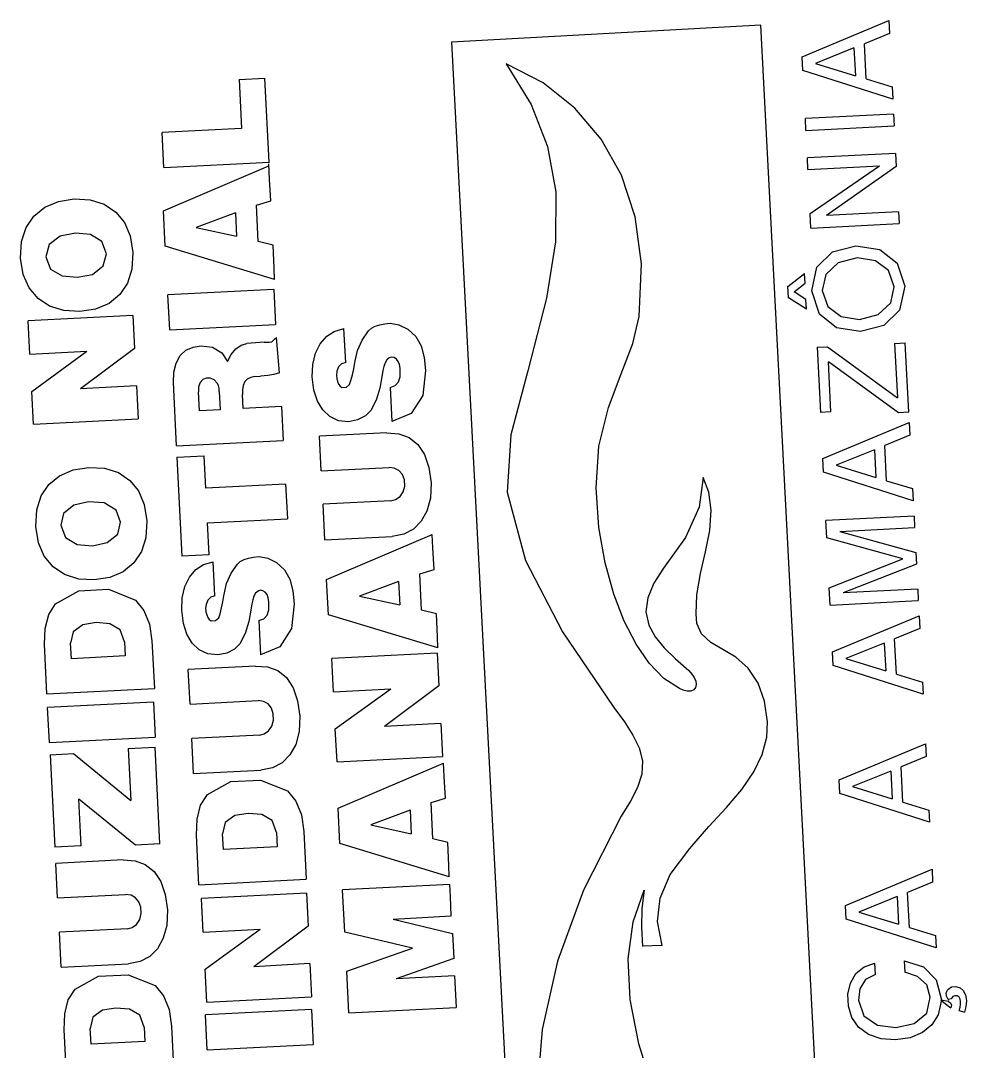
# Model space of a CAD drawing. Header units: metres. Extents: x -367 to 374, y -238 to 224.
# Drawn here: x 350.83964 to 350.85401, y 176.72341 to 176.73907 of the extents above; entities that cross this region are included whole.
import ezdxf
from ezdxf.enums import TextEntityAlignment as Align

# ---------------------------------------------------------------- set-up
doc = ezdxf.new("R2010")
doc.units = ezdxf.units.M
for name, color, linetype in [('ELE-ALIMENTADORES', 160, 'Continuous'), ('LA_BAU_BASES GERAIS_R00$0$ARQ-XREF-ATT', 8, 'Continuous'), ('LA_BAU_BASES GERAIS_R00$0$BASE', 253, 'Continuous'), ('LA_BAU_BASES GERAIS_R00$0$dutos', 31, 'Continuous')]:
    doc.layers.add(name, color=color, linetype=linetype)
doc.styles.add('LA_BAU_BASES GERAIS_R00$0$R60-125-RS', font='romans.shx', dxfattribs={"height": 0.19})
doc.styles.add('LA_BAU_BASES GERAIS_R00$0$R80-100-RS', font='romans.shx', dxfattribs={"height": 0.203})

# ---------------------------------------------------------------- blocks, each defined once
blk = doc.blocks.new('LA_BAU_BASES GERAIS_R00$0$A$C2E3D5B4E')
at = {"layer": 'LA_BAU_BASES GERAIS_R00$0$dutos', "color": 251}
for p, q in [((-15.89848208973808, -1.211479298773781), (-15.89716659322767, -1.210929787530119)), ((-15.89716659322767, -1.210929787530119), (-15.89715667982, -1.211124537022158)), ((-15.8991111231071, -1.210999242243531), (-15.90381043686284, -1.211258939863626)), ((-15.89792776116383, -1.233709450283357), (-15.8991111231071, -1.210999242243531)), ((-15.89715667982, -1.211124537022158), (-15.8975380272359, -1.21128089713028)), ((-15.90381043686284, -1.211258939863626), (-15.90262061987596, -1.233962000446525)), ((-15.89769572550631, -1.211344767181515), (-15.89827856540114, -1.211581246592402)), ((-15.89769572550631, -1.211344767181515), (-15.89767426679009, -1.211766324929783)), ((-15.89751080349379, -1.211815709197879), (-15.8975380272359, -1.21128089713028)), ((-15.89847155864845, -1.211686182657729), (-15.89848208973808, -1.211479298773781)), ((-15.8971058103125, -1.212123871570554), (-15.89847155864845, -1.211686182657729)), ((-15.89827856540114, -1.211581246592402), (-15.89767426679009, -1.211766324929783)), ((-15.90703934792054, -1.211823513219031), (-15.90664769171008, -1.211803576593127)), ((-15.90703934792054, -1.211823513219031), (-15.9070013887208, -1.21256922400579)), ((-15.90658278481851, -1.213078676423436), (-15.90664769171008, -1.211803576593127)), ((-15.89751080349379, -1.211815709197879), (-15.89711532871024, -1.211936882098314)), ((-15.89711532871024, -1.211936882098314), (-15.8971058103125, -1.212123871570554)), ((-15.89709433363669, -1.212349331560006), (-15.89843432998987, -1.212417541905495)), ((-15.89842509679465, -1.212598928585692), (-15.89843432998987, -1.212417541905495)), ((-15.89709433363669, -1.212349331560006), (-15.89708510044102, -1.212530718242931)), ((-15.9070013887208, -1.21256922400579), (-15.90820793672901, -1.212630641377189)), ((-15.90818098903765, -1.213160030420738), (-15.90820793672901, -1.212630641377189)), ((-15.89842509679465, -1.212598928585692), (-15.89708510044102, -1.212530718242931)), ((-15.89706383542125, -1.212948470882736), (-15.89840383177443, -1.213016681228225)), ((-15.89706383542125, -1.212948470882736), (-15.89705371611808, -1.213147265172381)), ((-15.90818098903765, -1.213160030420738), (-15.90657508510822, -1.213078284482151)), ((-15.90657523264053, -1.213339752275431), (-15.90658717829729, -1.213105079153763)), ((-15.89839491580688, -1.213191835925215), (-15.89840383177443, -1.213016681228225)), ((-15.90818935573952, -1.213818883241117), (-15.90658564782052, -1.213135145462445)), ((-15.89839491580688, -1.213191835925215), (-15.89730599649101, -1.213136406252204)), ((-15.89836078623375, -1.213862313485777), (-15.89730599649101, -1.213136406252204)), ((-15.89705371611808, -1.213147265172381), (-15.89811189956936, -1.213892660298086)), ((-15.90655516251036, -1.213666757556609), (-15.90657523264281, -1.213339752275431)), ((-15.90677570511616, -1.213735298516156), (-15.90655516251036, -1.213666757556609)), ((-15.90674778133325, -1.21428386289216), (-15.90677570511616, -1.213735298516156)), ((-15.90816207556645, -1.214354803881804), (-15.90818935573952, -1.213818883241117)), ((-15.90709605710617, -1.21385184597392), (-15.90769261330024, -1.214070587866161)), ((-15.90709605710617, -1.21385184597392), (-15.90707798877747, -1.214206799395185)), ((-15.89834968474179, -1.214080402955631), (-15.89836078623375, -1.213862313485777)), ((-15.89701860588093, -1.213837007952577), (-15.89811189956936, -1.213892660298086)), ((-15.89701860588093, -1.213837007952577), (-15.89700968838815, -1.214012192610141)), ((-15.89834968474179, -1.214080402955631), (-15.89700968838815, -1.214012192610141)), ((-15.90869284272412, -1.214200388082361), (-15.90865299875031, -1.214451106344029)), ((-15.90769261330024, -1.214070587866161), (-15.90707798877747, -1.214206799395185)), ((-15.90650125198863, -1.214860380371363), (-15.90816207556645, -1.214354803881804)), ((-15.90652077213781, -1.214342358528199), (-15.90674778133325, -1.21428386289216)), ((-15.90650645189544, -1.214690954214973), (-15.90652077213781, -1.214342358528199)), ((-15.89802125561482, -1.214443787978496), (-15.8976668060518, -1.214348989315738)), ((-15.8976668060518, -1.214348989315738), (-15.8973018966949, -1.214405583864107)), ((-15.91031828504401, -1.214787384507588), (-15.91035873817373, -1.214536675312672)), ((-15.8982587955179, -1.214676273911834), (-15.89802125561482, -1.214443787978496)), ((-15.8973018966949, -1.214405583864107), (-15.89703982172614, -1.21461338350008)), ((-15.90650125198863, -1.214860380371363), (-15.90650645189544, -1.214690954214973)), ((-15.89833746650265, -1.215037420967462), (-15.8982587955179, -1.214676273911834)), ((-15.89703982172614, -1.21461338350008), (-15.89692462258381, -1.214966319882194)), ((-15.91022852423066, -1.214989889684773), (-15.91031828504401, -1.214787384507588)), ((-15.89869929854876, -1.214969934020417), (-15.89844613862078, -1.214771465795536)), ((-15.8984385693534, -1.214920164522198), (-15.89844613862078, -1.214771465795536)), ((-15.89812540905041, -1.214789086625103), (-15.89817692154929, -1.215029475337076)), ((-15.90873583000302, -1.214917411486283), (-15.90885210211627, -1.215089546257957)), ((-15.89869049239087, -1.21514293149238), (-15.89869929854876, -1.214969934020417)), ((-15.89860724174332, -1.215051805873088), (-15.8984385693534, -1.214920164522198)), ((-15.89713631499535, -1.215214798093882), (-15.89708518605039, -1.214974493104535)), ((-15.90651050408542, -1.215013810406788), (-15.9081194944315, -1.215095713454218)), ((-15.90809243692775, -1.215627259722794), (-15.9081194944315, -1.215095713454218)), ((-15.90651050408542, -1.215013810406788), (-15.90648344658393, -1.215545356674454)), ((-15.8984184878409, -1.215314667071368), (-15.89869049239087, -1.21514293149238)), ((-15.89842605863259, -1.215165938381404), (-15.89860724174332, -1.215051805873088)), ((-15.89822228556932, -1.215389488256449), (-15.89833746650265, -1.215037420967462)), ((-15.89817692154929, -1.215029475337076), (-15.89809313751539, -1.215275180469405)), ((-15.90970028964512, -1.215335443721131), (-15.90991746579994, -1.215267690422195)), ((-15.8984184878409, -1.215314667071368), (-15.89842605863259, -1.215165938381404)), ((-15.89809313751539, -1.215275180469405), (-15.89789283326536, -1.215425956169099)), ((-15.90865198910842, -1.215408641223519), (-15.91024432088079, -1.215489696295379)), ((-15.90865198910842, -1.215408641223519), (-15.90862648419807, -1.215909686725979)), ((-15.89796038771146, -1.2155977368854), (-15.89822228556932, -1.215389488256449)), ((-15.89789283326536, -1.215425956169099), (-15.89761273539307, -1.215468272692021)), ((-15.91021839655787, -1.215998981198652), (-15.91024432088079, -1.21548969629356)), ((-15.90809243692775, -1.215627259722794), (-15.90648344658393, -1.215545356674454)), ((-15.90541924373383, -1.216123237753607), (-15.90544539987832, -1.215609398705681)), ((-15.904742631104, -1.21552850715824), (-15.90460971218181, -1.215550564889497)), ((-15.89759670128888, -1.21565503447863), (-15.89796038771146, -1.2155977368854)), ((-15.90642389796494, -1.216279094336358), (-15.90647247960396, -1.215746345727609)), ((-15.90580750095751, -1.215840653162275), (-15.90570829248554, -1.215725335113063)), ((-15.90517080696236, -1.215782825621943), (-15.90507330610308, -1.215643217638615)), ((-15.90862648419807, -1.215909686725979), (-15.90944924779114, -1.216524143367394)), ((-15.9077376340565, -1.215888699837421), (-15.90761420550871, -1.215872336770815)), ((-15.90761420550871, -1.215872336770815), (-15.9074413822259, -1.215890508356722)), ((-15.9074413822259, -1.215890508356722), (-15.90730215604117, -1.215975952861925)), ((-15.90665609368534, -1.215815093171557), (-15.90692085057799, -1.215837102295779)), ((-15.90587933064762, -1.215983259836946), (-15.90580750095751, -1.215840653162275)), ((-15.89825742752146, -1.215892801655798), (-15.89809968043119, -1.215884771795288)), ((-15.89825742752146, -1.215892801655798), (-15.89820708113712, -1.216881859422472)), ((-15.89809968043119, -1.215884771795288), (-15.89703590132012, -1.216659100085678)), ((-15.89707791739329, -1.21583369181343), (-15.8969173838891, -1.215825520115402)), ((-15.89707791739329, -1.21583369181343), (-15.89703590132012, -1.216659100085678)), ((-15.89686379048226, -1.216878365834134), (-15.8969173838891, -1.215825520115402)), ((-15.91021839655787, -1.215998981198652), (-15.90935405787195, -1.215951649098031)), ((-15.91018971935728, -1.216562346537728), (-15.90935405787195, -1.215951649098031)), ((-15.90799550622478, -1.216132481353895), (-15.90793365221361, -1.21601753370004)), ((-15.90730215604117, -1.215975952861925), (-15.90721654374511, -1.216108411030007)), ((-15.9059201453997, -1.216153212475263), (-15.90587933064762, -1.215983259836946)), ((-15.90592655053979, -1.216342633314241), (-15.9059201453997, -1.216153212475263)), ((-15.90529570459921, -1.216217806874454), (-15.90528034854742, -1.216125391116009)), ((-15.89804654763293, -1.216873687725354), (-15.89808531668132, -1.216112067403344)), ((-15.89702153757071, -1.216886395693734), (-15.89808531668132, -1.216112067403344)), ((-15.90679786614783, -1.216337573128556), (-15.90671132799071, -1.216330788076164)), ((-15.90660385580213, -1.216320565884132), (-15.9067113324204, -1.216330788616403)), ((-15.90590081116989, -1.216543522569452), (-15.90592655053979, -1.216342633314241)), ((-15.91016432883407, -1.217061144929801), (-15.91018971935728, -1.216562346537728)), ((-15.9085975828034, -1.21647745639865), (-15.90944924779114, -1.216524143367394)), ((-15.9085975828034, -1.21647745639865), (-15.90857199706124, -1.21698008985976)), ((-15.90798813088395, -1.217388969924002), (-15.90803713819469, -1.216426218317508)), ((-15.90764305789253, -1.216856954999173), (-15.90765777701608, -1.216567796946663)), ((-15.90734031014927, -1.216566295886594), (-15.90732633529615, -1.216840832749483)), ((-15.90584698933935, -1.216709796738257), (-15.90590081116989, -1.216543522569452)), ((-15.90474448762916, -1.21650126708272), (-15.90471813474323, -1.21701897115571)), ((-15.90697494728875, -1.216822945909996), (-15.90698590846569, -1.216607612893938)), ((-15.9049548937619, -1.216698240497578), (-15.90503860459739, -1.216854017394041)), ((-15.90732633529615, -1.216840832749483), (-15.90764305789253, -1.216856954999173)), ((-15.90639657125757, -1.216793504616078), (-15.90697494728875, -1.216822945909996)), ((-15.90639657125757, -1.216793504616078), (-15.9063704517157, -1.217306624584751)), ((-15.90503860459739, -1.216854017394041), (-15.90512056278385, -1.21693551935067)), ((-15.89804654763293, -1.216873687725354), (-15.89820708113712, -1.216881859422472)), ((-15.89686379048226, -1.216878365834134), (-15.89702153757071, -1.216886395693734)), ((-15.91016432883407, -1.217061144929801), (-15.90857199706124, -1.21698008985976)), ((-15.90523798778213, -1.216996435876979), (-15.90537411918012, -1.217023285139192)), ((-15.90512056278385, -1.21693551935067), (-15.90523798778213, -1.216996435876979)), ((-15.90442434851275, -1.216899200635169), (-15.90471813474323, -1.21701897115571)), ((-15.89817140507012, -1.217582717905032), (-15.8968559085597, -1.217033206658641)), ((-15.8968559085597, -1.217033206658641), (-15.89684599515203, -1.217227956153408)), ((-15.90479418367386, -1.217193254091114), (-15.90581628893142, -1.217245282705051)), ((-15.90798813088395, -1.217388969924002), (-15.9063704517157, -1.217306624584751)), ((-15.90578957306116, -1.217770117606676), (-15.90581628893142, -1.217245282705051)), ((-15.89684599515203, -1.217227956153408), (-15.89722734256748, -1.21738431626062)), ((-15.89738504083789, -1.217448186312765), (-15.89796788073318, -1.217684665720014)), ((-15.89738504083789, -1.217448186312765), (-15.89736358212213, -1.217869744061034)), ((-15.89720011882537, -1.2179191283264), (-15.89722734256748, -1.21738431626062)), ((-15.90798514487687, -1.217562113466272), (-15.90757011872847, -1.217540987232212)), ((-15.90798514487687, -1.217562113466272), (-15.90790849593577, -1.219067886579694)), ((-15.90754510186161, -1.218032445066171), (-15.90757011872847, -1.217540987232212)), ((-15.89816087398049, -1.21778960178807), (-15.89817140507012, -1.217582717905032)), ((-15.90578957306116, -1.217770117606676), (-15.90475665171607, -1.217717538418299)), ((-15.90468054461326, -1.217727597866258), (-15.90475665171607, -1.217717538418299)), ((-15.89679512564635, -1.218227290700895), (-15.89816087398049, -1.21778960178807)), ((-15.89796788073318, -1.217684665720014), (-15.89736358212213, -1.217869744061034)), ((-15.90869933210888, -1.217915350783812), (-15.90856823243348, -1.218075492328069)), ((-15.90633268140709, -1.217970728766602), (-15.90754510186161, -1.218032445066171)), ((-15.90633268140709, -1.217970728766602), (-15.90630589232933, -1.218497001816729)), ((-15.89720011882537, -1.2179191283264), (-15.89680464404228, -1.218040301226836)), ((-15.90856823243348, -1.218075492328069), (-15.90848092707665, -1.218278782644745)), ((-15.89680464404228, -1.218040301226836), (-15.89679512564635, -1.218227290700895)), ((-15.90848092707665, -1.218278782644745), (-15.90844125542026, -1.218529970460338)), ((-15.90473091345984, -1.218223168022348), (-15.90576383480447, -1.218275747210726)), ((-15.90573628773245, -1.218816911108377), (-15.90576383480447, -1.218275747210726)), ((-15.90751831278612, -1.218558718117208), (-15.90630589232933, -1.218497001816729)), ((-15.90749346978464, -1.219046760344725), (-15.90751831278612, -1.218558718117208)), ((-15.89678345832681, -1.218456495872204), (-15.89812345467999, -1.218524706217693)), ((-15.89811019969147, -1.218785101270157), (-15.89812345467999, -1.218524706217693)), ((-15.89678345832681, -1.218456495872204), (-15.89677451033367, -1.218632279761266)), ((-15.90573628773245, -1.218816911108377), (-15.90471418247489, -1.21876488249444)), ((-15.90570853258669, -1.219419404245571), (-15.90410482466996, -1.218735666468717)), ((-15.90453587336742, -1.218731353911323), (-15.90471418247489, -1.21876488249444)), ((-15.90409440948997, -1.218940273282612), (-15.90410482466996, -1.218735666468717)), ((-15.89791044077583, -1.218690102461267), (-15.89677451033367, -1.218632279761266)), ((-15.89791044077583, -1.218690102461267), (-15.89675525239591, -1.219010603120012)), ((-15.89695110270895, -1.219107130956843), (-15.89811019969147, -1.218785101270157)), ((-15.90986550513571, -1.219227573473916), (-15.90999846264049, -1.21906834723876)), ((-15.90852322206865, -1.218996851313648), (-15.90863842098588, -1.21916901029789)), ((-15.90749346978464, -1.219046760344725), (-15.90790849593577, -1.219067886579694)), ((-15.90673626948546, -1.219072201610913), (-15.90660412558509, -1.219094419174951)), ((-15.90407433935979, -1.219267278563791), (-15.90409440948997, -1.218940273282612)), ((-15.89675525239591, -1.219010603120012), (-15.89674633642835, -1.219185757817911)), ((-15.90769517975832, -1.219268974385784), (-15.90758025714922, -1.219193861213796)), ((-15.90758025714922, -1.219193861213796), (-15.90743390996658, -1.219152830542669)), ((-15.9074077538221, -1.219666669587866), (-15.90743390996658, -1.219152830542669)), ((-15.90716136037645, -1.219326463432196), (-15.90706458072736, -1.219186800149771)), ((-15.90660412558509, -1.219094419174951), (-15.90647204796187, -1.219161539053573)), ((-15.90647204796187, -1.219161539053573), (-15.90634938752646, -1.219274196883532)), ((-15.89807133455997, -1.219548609162928), (-15.89695110270895, -1.219107130956843)), ((-15.89674633642835, -1.219185757817911), (-15.89785822095928, -1.219622591365521)), ((-15.90786466117061, -1.219526900816788), (-15.90779340732934, -1.21938417400969)), ((-15.90779340732934, -1.21938417400969), (-15.90769517975832, -1.219268974385784)), ((-15.90722868159355, -1.219483192410451), (-15.90716136037645, -1.219326463432196)), ((-15.90634938752646, -1.219274196883532), (-15.90626792524699, -1.219417077447076)), ((-15.9042948819656, -1.219335819520609), (-15.90407433935979, -1.219267278563791)), ((-15.90426695970746, -1.219884353936038), (-15.9042948819656, -1.219335819520609)), ((-15.90790500655794, -1.219696747561727), (-15.90786466117061, -1.219526900816788)), ((-15.9072698431728, -1.219668651395011), (-15.90722868159355, -1.219483192410451)), ((-15.90626792524699, -1.219417077447076), (-15.90622182562993, -1.219592014367379)), ((-15.90568125394066, -1.219955294926592), (-15.90570853258669, -1.219419404245571)), ((-15.90461523395561, -1.219452366980192), (-15.90521179014968, -1.219671108873342)), ((-15.90461523395561, -1.219452366980192), (-15.90459716562691, -1.219807320401458)), ((-15.89805807957146, -1.219809004216302), (-15.89807133455997, -1.219548609162928)), ((-15.90791125552187, -1.219885871457052), (-15.90790500655794, -1.219696747561727)), ((-15.90728506143705, -1.219761110517254), (-15.9072698431728, -1.219668651395011)), ((-15.90622182562993, -1.219592014367379), (-15.90620247974175, -1.219790898592407)), ((-15.90521179014968, -1.219671108873342), (-15.90459716562691, -1.219807320401458)), ((-15.89672703121096, -1.219565009982659), (-15.89785822095928, -1.219622591365521)), ((-15.89672703121096, -1.219565009982659), (-15.89671808321782, -1.219740793870812)), ((-15.90861397519529, -1.219733220990463), (-15.90848528565721, -1.219889724994289)), ((-15.90620247974175, -1.219790898592407), (-15.90624195732244, -1.220165922696367)), ((-15.89805807957146, -1.219809004216302), (-15.89671808321782, -1.219740793870812)), ((-15.90848528565721, -1.219889724994289), (-15.90840124703891, -1.220099238574846)), ((-15.9078857397003, -1.220086250517568), (-15.90791125552187, -1.219885871457052)), ((-15.90402042883807, -1.220460901375816), (-15.90568125394066, -1.219955294926592)), ((-15.90403994898725, -1.219942879531743), (-15.90426695970746, -1.219884353936038)), ((-15.90402562874488, -1.220291475222155), (-15.90403994898725, -1.219942879531743)), ((-15.89802188038084, -1.220520139478765), (-15.89670638387042, -1.219970628233284)), ((-15.89670638387042, -1.219970628233284), (-15.89669647046276, -1.220165377727142)), ((-15.90840124703891, -1.220099238574846), (-15.90836363665767, -1.220352216150502)), ((-15.90783242758152, -1.220252374045856), (-15.9078857397003, -1.220086250517568)), ((-15.9067378529985, -1.220044916029735), (-15.90671149858508, -1.220562650065119)), ((-15.90624195732244, -1.220165922696367), (-15.90641971276682, -1.220442816072762)), ((-15.89669647046276, -1.220165377727142), (-15.8970778178782, -1.220321737834354)), ((-15.90955827695507, -1.22021424350595), (-15.90959879534739, -1.220387348092743)), ((-15.90694648928502, -1.220241475797309), (-15.90702953983782, -1.220397408837641)), ((-15.90402042883807, -1.220460901375816), (-15.90402562874488, -1.220291475222155)), ((-15.89705059413609, -1.220856549900134), (-15.8970778178782, -1.220321737834354)), ((-15.90995823448975, -1.221158860756702), (-15.90999660852822, -1.220405000454491)), ((-15.90958658120735, -1.220623810616132), (-15.90959864963679, -1.220386725580909)), ((-15.90878150093113, -1.220365977080917), (-15.90877049094752, -1.220582268864462)), ((-15.90836363665767, -1.220352216150502), (-15.90832680301128, -1.221075815381198)), ((-15.90711061155071, -1.220478756593991), (-15.9072275422559, -1.220539897091555)), ((-15.90702953983782, -1.220397408837641), (-15.90711061155071, -1.220478756593991)), ((-15.90641971276682, -1.220442816072762), (-15.90671149858508, -1.220562650065119)), ((-15.89723551614861, -1.220385607886499), (-15.8978183560439, -1.220622087294657)), ((-15.89723551614861, -1.220385607886499), (-15.89721405743512, -1.220807165634767)), ((-15.90877049094752, -1.220582268864462), (-15.90958658120735, -1.220623810616132)), ((-15.9072275422559, -1.220539897091555), (-15.90736262926612, -1.22056671697527)), ((-15.90402775348412, -1.220537122941721), (-15.90563123092079, -1.220618745364561)), ((-15.90560530659741, -1.221128030266925), (-15.90563123092079, -1.220618745364561)), ((-15.90402775348412, -1.220537122941721), (-15.90400224704899, -1.221038198403846)), ((-15.89801134929348, -1.220727023361803), (-15.89802188038084, -1.220520139478765)), ((-15.8978183560439, -1.220622087294657), (-15.89721405743512, -1.220807165634767)), ((-15.9067891497416, -1.220736143424517), (-15.90781128496155, -1.220788173562767)), ((-15.90778457061606, -1.221312978501999), (-15.90781128496155, -1.220788173562767)), ((-15.89664560095707, -1.221164712275538), (-15.89801134929348, -1.220727023361803)), ((-15.89705059413609, -1.220856549900134), (-15.896655119353, -1.220977722800569)), ((-15.90995823448975, -1.221158860756702), (-15.90832680301128, -1.221075815381198)), ((-15.90621658694499, -1.221065902049929), (-15.90614986010769, -1.221263893402181)), ((-15.90560530659741, -1.221128030266925), (-15.90473491569355, -1.221080390087707)), ((-15.90557662787205, -1.221691425568395), (-15.90473491569355, -1.221080390087707)), ((-15.90400224704899, -1.221038198403846), (-15.90483097297329, -1.221652958547281)), ((-15.896655119353, -1.220977722800569), (-15.89664560095707, -1.221164712275538)), ((-15.90778457061606, -1.221312978501999), (-15.90675164927143, -1.221260399314531)), ((-15.90614986010769, -1.221263893402181), (-15.90611554248471, -1.221495819593372)), ((-15.90833953923493, -1.221284724744407), (-15.90994852957874, -1.221366627792747)), ((-15.90992147207726, -1.221898174061323), (-15.90994852957874, -1.221366627792747)), ((-15.90833953923493, -1.221284724744407), (-15.90831248173117, -1.221816271012983)), ((-15.90611554248471, -1.221495819593372), (-15.90612620163483, -1.221731078114033)), ((-15.90612620163483, -1.221731078114033), (-15.90617883214099, -1.221926096898358)), ((-15.90555123734657, -1.222190223958648), (-15.90557662787205, -1.221691425568395)), ((-15.90397334565205, -1.221605968077426), (-15.90483097297329, -1.221652958547281)), ((-15.90397334565205, -1.221605968077426), (-15.9039477599099, -1.222108601537627)), ((-15.90992147207726, -1.221898174061323), (-15.90831248173117, -1.221816271012983)), ((-15.90672504320855, -1.22178307699113), (-15.90775796455546, -1.221835656178598)), ((-15.90773093755706, -1.222366603218404), (-15.90775796455546, -1.221835656178598)), ((-15.9087225874232, -1.221985990495966), (-15.90831642986632, -1.221965315702334)), ((-15.9087225874232, -1.221985990495966), (-15.90868223375355, -1.222778740775254)), ((-15.90824156686267, -1.223436003944414), (-15.90831642986632, -1.221965315702334)), ((-15.90617883214099, -1.221926096898358), (-15.90626547341481, -1.222083839028244)), ((-15.89792290339665, -1.222464548369942), (-15.89660740688396, -1.22191503712628)), ((-15.89660740688396, -1.22191503712628), (-15.89659749347857, -1.222109786621047)), ((-15.90990820805428, -1.22208380134424), (-15.90983682847127, -1.223486057612433)), ((-15.90990819447961, -1.222084068034462), (-15.90955302214434, -1.222065454242227)), ((-15.90955302214434, -1.222065454242227), (-15.90868223375355, -1.222778740775254)), ((-15.90555123734657, -1.222190223958648), (-15.9039477599099, -1.222108601535808)), ((-15.90553504070704, -1.222893756199198), (-15.90393133278758, -1.222210018419617)), ((-15.90392091760987, -1.222414625233512), (-15.90393133278758, -1.222210018419617)), ((-15.89659749347857, -1.222109786621047), (-15.89697884089173, -1.22226614672644)), ((-15.90773093755706, -1.222366603218404), (-15.90670880233711, -1.222314573079245)), ((-15.90653059820715, -1.222280688734543), (-15.90670880233711, -1.222314573079245)), ((-15.89713653916215, -1.222330016780404), (-15.89771937905743, -1.222566496188563)), ((-15.89713653916215, -1.222330016780404), (-15.89711508044866, -1.222751574525944)), ((-15.89695161714963, -1.222800958794039), (-15.89697884089173, -1.22226614672644)), ((-15.90752086865496, -1.222685971929138), (-15.90716661626539, -1.222489081872197)), ((-15.90716661626539, -1.222489081872197), (-15.90671251246386, -1.222467271133326)), ((-15.90671251246386, -1.222467271133326), (-15.9063047284435, -1.222631358376645)), ((-15.90390084747742, -1.22274163051469), (-15.90392091760987, -1.222414625233512)), ((-15.89791237230702, -1.222671432255709), (-15.89792290339665, -1.222464548369942)), ((-15.9063047284435, -1.222631358376645), (-15.90617636377374, -1.222787372124628)), ((-15.89654662397061, -1.223109121169443), (-15.89791237230702, -1.222671432255709)), ((-15.89771937905743, -1.222566496188563), (-15.89711508044866, -1.222751574525944)), ((-15.90943732235883, -1.223465721400032), (-15.90947345138966, -1.222755964365831)), ((-15.90861081929506, -1.22345507765084), (-15.90947345138966, -1.222755964365831)), ((-15.9076230939404, -1.222849883087918), (-15.90752086865496, -1.222685971929138)), ((-15.90617636377374, -1.222787372124628), (-15.90609247544808, -1.222996214446255)), ((-15.90412139008322, -1.222810171473327), (-15.90390084747742, -1.22274163051469)), ((-15.90409346630258, -1.223358735849331), (-15.90412139008322, -1.222810171473327)), ((-15.89695161714963, -1.222800958794039), (-15.89655614236653, -1.222922131694475)), ((-15.90690035444049, -1.222972696847762), (-15.90710320143126, -1.223006082033578)), ((-15.90550776053351, -1.223429676839885), (-15.90553504070704, -1.222893756199198)), ((-15.90444171211311, -1.222926717405869), (-15.9050382982673, -1.223145460824242)), ((-15.90444171211311, -1.222926717405869), (-15.90442364378441, -1.223281670828044)), ((-15.89655614236653, -1.222922131694475), (-15.89654662397061, -1.223109121169443)), ((-15.90609247544808, -1.222996214446255), (-15.90605456722551, -1.223250181315677)), ((-15.9050382982673, -1.223145460824242), (-15.90442364378441, -1.223281670828044)), ((-15.90764913509565, -1.224056824397564), (-15.90768750913412, -1.223302964091715)), ((-15.9072774818128, -1.223521774254266), (-15.90728955024224, -1.223284689219042)), ((-15.9064724015393, -1.22326394071905), (-15.90646139155569, -1.223480232502595)), ((-15.90605456722551, -1.223250181315677), (-15.90601773357912, -1.223973780544554)), ((-15.9082415809753, -1.223435726691321), (-15.90861081929506, -1.22345507765084)), ((-15.90384690699329, -1.223935251804221), (-15.90550776053351, -1.223429676839885)), ((-15.90386645710487, -1.223417231485371), (-15.90409346630258, -1.223358735849331)), ((-15.9038521368625, -1.223765827173054), (-15.90386645710487, -1.223417231485371)), ((-15.90943733761469, -1.223465421693334), (-15.90983681321495, -1.223486357320951)), ((-15.90646139155569, -1.223480232502595), (-15.9072774818128, -1.223521774254266)), ((-15.90880084995661, -1.22368060463549), (-15.90982295521644, -1.223732633249426)), ((-15.9097962408714, -1.224257438188658), (-15.90982295521644, -1.223732633249426)), ((-15.90384690699329, -1.223935251804221), (-15.9038521368625, -1.223765827173054)), ((-15.90833162775971, -1.223854151690546), (-15.90822883325836, -1.224009159697459)), ((-15.89782582673433, -1.224371625285755), (-15.89651033022164, -1.223822114040274)), ((-15.89651033022164, -1.223822114040274), (-15.89650041681625, -1.224016863534132)), ((-15.90822883325836, -1.224009159697459), (-15.90816169570689, -1.224207658032071)), ((-15.90764913509565, -1.224056824397564), (-15.90601773357912, -1.223973780544554)), ((-15.90383503268095, -1.224051679675256), (-15.90546589489122, -1.224134696075168)), ((-15.90382554631333, -1.224238039959062), (-15.90383503268095, -1.224051679675256)), ((-15.89650041681625, -1.224016863534132), (-15.89688176422987, -1.224173223642254)), ((-15.9097962408714, -1.224257438188658), (-15.90876331952404, -1.224204859000281)), ((-15.90867983898033, -1.224215283091041), (-15.90876331952404, -1.224204859000281)), ((-15.90816169570689, -1.224207658032071), (-15.90812722771534, -1.224440084283458)), ((-15.9060168517517, -1.224187614012124), (-15.90760921348692, -1.224268670609206)), ((-15.9060168517517, -1.224187614012124), (-15.90599134531658, -1.224688689476068)), ((-15.90543314709339, -1.22477802855127), (-15.90546589489122, -1.224134696075168)), ((-15.90381420771928, -1.224528060992895), (-15.90382554631333, -1.224238039959062)), ((-15.89703946250029, -1.224237093693489), (-15.89762234528371, -1.224473559966725)), ((-15.89703946250029, -1.224237093693489), (-15.89701800378634, -1.224658651441757)), ((-15.89685454048731, -1.224708035708034), (-15.89688176422987, -1.224173223642254)), ((-15.90758328916354, -1.224777955512479), (-15.90760921348692, -1.224268670609206)), ((-15.8978152956447, -1.224578509169703), (-15.89782582673433, -1.224371625285755)), ((-15.90812722771534, -1.224440084283458), (-15.90813780179906, -1.224675070525961)), ((-15.90469793314151, -1.224582838348113), (-15.90381420771928, -1.224528060992895)), ((-15.89762234528371, -1.224473559966725), (-15.89701800378634, -1.224658651441757)), ((-15.90813780179906, -1.224675070525961), (-15.90819034524702, -1.224870041564543)), ((-15.90599134531658, -1.224688689476068), (-15.90681410891011, -1.225303146116573)), ((-15.90469793314151, -1.224582838348113), (-15.90379705060286, -1.224797839883365)), ((-15.89644954730875, -1.225016198082528), (-15.8978152956447, -1.224578509169703)), ((-15.89685454048731, -1.224708035708034), (-15.89645906570422, -1.224829208607559)), ((-15.90873671346344, -1.224727536675061), (-15.9097696348108, -1.224780115865258)), ((-15.90974260781195, -1.225311062902335), (-15.9097696348108, -1.224780115865258)), ((-15.90819034524702, -1.224870041564543), (-15.90827753213898, -1.225028832006217)), ((-15.90758328916354, -1.224777955512479), (-15.90671895047535, -1.224730623410949)), ((-15.90755461043591, -1.225341350813039), (-15.90671895047535, -1.224730623410949)), ((-15.90440507682069, -1.22501962884661), (-15.90543314709339, -1.22477802855127)), ((-15.90379705060286, -1.224797839883365), (-15.90377773165892, -1.225177361702379)), ((-15.89645906570422, -1.224829208607559), (-15.89644954730875, -1.225016198082528)), ((-15.90540290052513, -1.225372224232785), (-15.90440507682069, -1.22501962884661)), ((-15.90061099718105, -1.224981108587315), (-15.90090920989269, -1.224992623852529)), ((-15.90377773165892, -1.225177361702379), (-15.90465161504562, -1.225485678693701)), ((-15.90974260781195, -1.225311062902335), (-15.90872050255211, -1.225259034291128)), ((-15.90854314085027, -1.22522543718577), (-15.90872050255211, -1.225259034291128)), ((-15.9075292199127, -1.225840149206022), (-15.90755461043591, -1.225341350813039)), ((-15.90596244392191, -1.225256459149648), (-15.90681410891011, -1.225303146116573)), ((-15.90596244391963, -1.225256459149648), (-15.90593685817748, -1.225759092608939)), ((-15.89754046405596, -1.22530468132635), (-15.89737824227996, -1.225247401174499)), ((-15.8973693263124, -1.225422555872399), (-15.89737824227996, -1.225247401174499)), ((-15.8969339454593, -1.22521294956158), (-15.89692502949401, -1.22538810425948)), ((-15.8969339454593, -1.22521294956158), (-15.89663902845177, -1.225302488128989)), ((-15.89663902845177, -1.225302488128989), (-15.89644721880359, -1.225499747668152)), ((-15.90953161323523, -1.225643471517913), (-15.90917729540342, -1.225446770722272)), ((-15.90917729540342, -1.225446770722272), (-15.90872358985416, -1.22542502008281)), ((-15.90872358985416, -1.22542502008281), (-15.90831589732898, -1.225588978690837)), ((-15.90537078565831, -1.226003122705777), (-15.90540290052513, -1.225372224232785)), ((-15.90376433635765, -1.225440513208639), (-15.90465161504562, -1.225485678693701)), ((-15.90376433635765, -1.225440513208639), (-15.90373992344848, -1.225920106305864)), ((-15.89672878959209, -1.225449551716963), (-15.89692502949401, -1.22538810425948)), ((-15.89659080888396, -1.225578270714038), (-15.89672878959209, -1.225449551716963)), ((-15.90831589732898, -1.225588978690837), (-15.90818720779316, -1.225745482694663)), ((-15.89653592531567, -1.225764753519513), (-15.89659080888396, -1.225578270714038)), ((-15.89644721880359, -1.225499747668152), (-15.896364539959, -1.225806663449191)), ((-15.90818720779316, -1.225745482694663), (-15.90810316917486, -1.22595499627522)), ((-15.9075292199127, -1.225840149206022), (-15.90593685817748, -1.225759092608939)), ((-15.89658883876336, -1.226008662093307), (-15.89653592531567, -1.225764753519513)), ((-15.89626015334761, -1.225829628496001), (-15.89637495030183, -1.225811498584051)), ((-15.89637495030183, -1.225811498584051), (-15.89622434925423, -1.225926063828126)), ((-15.89626480473635, -1.225802574750276), (-15.89626063286732, -1.225810828675719)), ((-15.89600241698372, -1.225730650392222), (-15.89598787006707, -1.225813575501604)), ((-15.90891168378903, -1.225930470908395), (-15.90911430238339, -1.225963880955248)), ((-15.90810316917486, -1.22595499627522), (-15.90806555879362, -1.226207973848148)), ((-15.90594033916705, -1.22595272157713), (-15.90754932951313, -1.22603462462456)), ((-15.90594033916705, -1.22595272157713), (-15.90591328166602, -1.226484267844796)), ((-15.90537078565831, -1.226003122705777), (-15.90373992344848, -1.225920106305864)), ((-15.89626015334761, -1.225829628496001), (-15.8962654055681, -1.225826240338108)), ((-15.89609512684046, -1.225967848912376), (-15.89601887978642, -1.225995148260779)), ((-15.90752227200937, -1.226566170893136), (-15.90754932951313, -1.22603462462456)), ((-15.89762526579079, -1.226219803351967), (-15.89772684625177, -1.226075285011291)), ((-15.89678025035391, -1.226167566726588), (-15.89658883876336, -1.226008662093307)), ((-15.9096601566257, -1.227014618457076), (-15.90969853218894, -1.226260728189743)), ((-15.90928850486807, -1.226479538354113), (-15.90930057329751, -1.22624245331707)), ((-15.90848342306708, -1.226221734779472), (-15.90847241461097, -1.226437996600623)), ((-15.90806555879362, -1.226207973848148), (-15.90802872514723, -1.226931573079753)), ((-15.89733931697947, -1.226189785205577), (-15.89705900236504, -1.226224333386824)), ((-15.89705900236504, -1.226224333386824), (-15.89678025035391, -1.226167566726588)), ((-15.90847241461097, -1.226437996600623), (-15.90928850486807, -1.226479538354113)), ((-15.89684392459867, -1.226381461618701), (-15.8970657791333, -1.226412137745399)), ((-15.89665422179996, -1.22630442826329), (-15.89684392459867, -1.226381461618701)), ((-15.90752227200937, -1.226566170893136), (-15.90591328166602, -1.226484267844796))]:
    blk.add_line(p, q, dxfattribs=at)
for points in [[(-15.90096170861216, -1.215425201429468), (-15.90092409737554, -1.214622478077843), (-15.90101993693543, -1.213908450356655), (-15.90122947973077, -1.213276780597596), (-15.90153731858481, -1.212728944094749), (-15.90193619730962, -1.212260025419425), (-15.90241834346762, -1.211877028213792), (-15.90298105114789, -1.211584219617805)], [(-15.90298105114789, -1.211584219617805), (-15.90259911750081, -1.212203030382341), (-15.90235204465034, -1.212843176702052), (-15.90222834445422, -1.213531891590435), (-15.90223050040504, -1.214290293991951), (-15.90236708360953, -1.215146153035391)], [(-15.91035873817373, -1.214536675312672), (-15.91034367057864, -1.214283445820627), (-15.91027484268761, -1.214072757580368), (-15.91015756513252, -1.213901112115025), (-15.90999317861952, -1.213765470068836), (-15.90978374943825, -1.213676423620825), (-15.90954448955335, -1.213638660508593), (-15.90930405008248, -1.213650935429257), (-15.90908817975196, -1.213718512466301), (-15.90891284827967, -1.213837361104822), (-15.90878072452733, -1.213997395079502), (-15.90869284272412, -1.214200388082361)], [(-15.9090555969924, -1.214471479798419), (-15.90912669319459, -1.214285169967923), (-15.90929904529548, -1.214181329603605), (-15.90952567511204, -1.214159410306536), (-15.90975889685751, -1.214205091828887), (-15.90992677059512, -1.214330770190543), (-15.90997630036918, -1.214517996947222)], [(-15.90997630036918, -1.214517996947222), (-15.90990376534592, -1.214704217566293), (-15.90972880843401, -1.214807139716584)], [(-15.90926812524503, -1.214784451223466), (-15.90910266023275, -1.214657378691015), (-15.9090555969924, -1.214471479798419)], [(-15.90865299875031, -1.214451106344029), (-15.90866764409338, -1.214705753496389), (-15.90873583000302, -1.214917411486283)], [(-15.89764857587716, -1.214535609648635), (-15.89793534554428, -1.21460718445968), (-15.89812540905041, -1.214789086625103)], [(-15.89708518605039, -1.214974493104535), (-15.89716921553281, -1.214727994582688), (-15.89736909228304, -1.214577617572729), (-15.89764857587716, -1.214535609648635)], [(-15.90972880843401, -1.214807139716584), (-15.9095006261623, -1.214829509621893), (-15.90926812524503, -1.214784451223466)], [(-15.90991746579994, -1.215267690422195), (-15.91009443692428, -1.215148988004955), (-15.91022852423066, -1.214989889684773)], [(-15.89692462258381, -1.214966319882194), (-15.89700374416998, -1.215328471844884), (-15.89724239914995, -1.215561404197331), (-15.89759670128888, -1.21565503447863)], [(-15.90885210211627, -1.215089546257957), (-15.90901497447339, -1.215224947554532), (-15.90922225656823, -1.215313031761696)], [(-15.90236708360953, -1.215146153035391), (-15.90265221058235, -1.216250811363068), (-15.90290845348136, -1.217220463072124), (-15.90296416994397, -1.21809448846642)], [(-15.90922225656823, -1.215313031761696), (-15.90945988171006, -1.215349198817137), (-15.90970028964512, -1.215335443721131)], [(-15.89761273539307, -1.215468272692021), (-15.89732612117041, -1.215396856080304), (-15.89713631499535, -1.215214798093882)], [(-15.9003492153679, -1.221078471167573), (-15.90058550648018, -1.22092271828177), (-15.90080642795192, -1.22069343001084), (-15.90100742258301, -1.220401718036271), (-15.90118841182903, -1.220051088562002), (-15.90134459013643, -1.219641196472992), (-15.90147459518221, -1.219169358861734), (-15.90157130288208, -1.21863169512352), (-15.90161491594154, -1.218026517587248), (-15.9015722669883, -1.21739453919389), (-15.90142649328345, -1.216809309527605), (-15.9012316894009, -1.216295900656121), (-15.90105858036804, -1.215836432166441), (-15.90096170861216, -1.215425201429468)], [(-15.90570829248554, -1.215725335113063), (-15.90559249717808, -1.21565032170173), (-15.90544539987832, -1.215609398705681)], [(-15.90507330610308, -1.215643217638615), (-15.90502913208047, -1.215603242099576), (-15.90497053611762, -1.215573363476949), (-15.90490256055409, -1.215551751501778), (-15.90482660313228, -1.215536254051301), (-15.904742631104, -1.21552850715824)], [(-15.90460971218181, -1.215550564889497), (-15.90447668053366, -1.21561752630322), (-15.90435293983228, -1.215730207297099)], [(-15.90654375165423, -1.215810085223609), (-15.90652071868544, -1.215791507794791), (-15.90649954777746, -1.215767371817208), (-15.90647247960396, -1.215746345727609)], [(-15.90528034854742, -1.216125391116009), (-15.90523873390111, -1.215939641988996), (-15.90517080696236, -1.215782825621943)], [(-15.90435293983228, -1.215730207297099), (-15.90427093748076, -1.215872880583163), (-15.90422447952733, -1.216047881406382), (-15.90420501117705, -1.216247010740233)], [(-15.90793365221361, -1.21601753370004), (-15.90784600351026, -1.21593497629209), (-15.9077376340565, -1.215888699837421)], [(-15.90721654374511, -1.216108411030007), (-15.9071571130271, -1.21600281714808), (-15.90708751825696, -1.215916481410829), (-15.90700518992617, -1.215860795459491), (-15.90692085057799, -1.215837102295779)], [(-15.90665609368989, -1.215815093168828), (-15.90661573495572, -1.215814041404599), (-15.90657788159342, -1.215815551948879), (-15.90654375165423, -1.215810085223609)], [(-15.90471743264834, -1.216040772363783), (-15.90475755537091, -1.21605344027256), (-15.90479435456291, -1.216085356538031), (-15.90482001516602, -1.216130568872074), (-15.90483867353259, -1.216184630086616), (-15.90485289085382, -1.216244837141573), (-15.90486337713901, -1.216310902662997)], [(-15.90459362323827, -1.216339164333192), (-15.90459030903457, -1.216271512264655), (-15.90459304679598, -1.216209793684982), (-15.90460177632167, -1.216154200537574), (-15.90461993722147, -1.216106633738207), (-15.90464799087522, -1.216070523691712), (-15.90468190299089, -1.216047411546867), (-15.90471743264834, -1.216040772363783)], [(-15.90803713819469, -1.216426218317508), (-15.9080312091337, -1.216271211771243), (-15.90799550622478, -1.216132481353895)], [(-15.90555251632077, -1.216255440909379), (-15.90555980209911, -1.21631431798022), (-15.90555555975698, -1.216367090914616), (-15.90554398556742, -1.216413106629886), (-15.90552705268874, -1.216452405726784), (-15.90550444259225, -1.216484787032357), (-15.90547545876007, -1.216503297530551)], [(-15.90541924373383, -1.216123237753607), (-15.90548220511937, -1.216143822839229), (-15.90552802569619, -1.216189935294722), (-15.90555251632077, -1.216255440909379)], [(-15.90533871252092, -1.216399343120145), (-15.9053158309116, -1.216308992347592), (-15.90529570459921, -1.216217806874454)], [(-15.90420501117705, -1.216247010740233), (-15.90424514058304, -1.216622676027043), (-15.90442434851275, -1.216899200635169)], [(-15.90737002448623, -1.216436937721198), (-15.90741990121342, -1.216386096568101), (-15.90747815061604, -1.216360550980141), (-15.90753798668948, -1.21635965026752), (-15.90759042523359, -1.216383473164285), (-15.90763118034874, -1.216428919058387), (-15.90765370530562, -1.216491401405335), (-15.90765777701608, -1.216567796946663)], [(-15.90694935934107, -1.216414757231803), (-15.90697600185013, -1.216472865211188), (-15.90698630676252, -1.216536618159523), (-15.90698590846569, -1.216607612893938)], [(-15.90679786614555, -1.216337573126737), (-15.9068618845904, -1.216349748002983), (-15.90691375717097, -1.216376734790799), (-15.90694935934107, -1.216414757231803)], [(-15.90642389796494, -1.216279094336358), (-15.90650890430925, -1.216305456300404), (-15.90660385580213, -1.216320565884132)], [(-15.90547545876007, -1.216503297530551), (-15.90540719055616, -1.216499737137099), (-15.905359945074, -1.216459734703392), (-15.90533871252092, -1.216399343120145)], [(-15.90486337713901, -1.216310902662997), (-15.90489898902433, -1.216513852004653), (-15.9049548937619, -1.216698240497578)], [(-15.90474448762916, -1.21650126708272), (-15.90466965779842, -1.216474142591039), (-15.90461676817904, -1.216416511707109), (-15.90459362323827, -1.216339164333192)], [(-15.90734031014927, -1.216566295886594), (-15.90734413437576, -1.216519148374289), (-15.90735306265287, -1.21647544871638), (-15.90737002448623, -1.216436937721198)], [(-15.90537411918012, -1.217023285139192), (-15.90552854554198, -1.217007775528771), (-15.90566044992511, -1.216946481178354), (-15.90576601979319, -1.216844945540004), (-15.90584698933935, -1.216709796738257)], [(-15.90479418367386, -1.217193254091114), (-15.90461270755486, -1.217205164656377), (-15.90445621928302, -1.217261295639844)], [(-15.90445621928302, -1.217261295639844), (-15.90432387927149, -1.217368023077768), (-15.90422156534532, -1.217523107607747)], [(-15.90422156534532, -1.217523107607747), (-15.90415485120002, -1.217721148532917), (-15.90412056179366, -1.217953131120055)], [(-15.90992868523699, -1.217978472110815), (-15.90976614951751, -1.21784316052225), (-15.90955946937265, -1.217754573833815)], [(-15.90955946937265, -1.217754573833815), (-15.90932347278476, -1.217717053472995), (-15.90908624116037, -1.217729317277815)], [(-15.90908624116037, -1.217729317277815), (-15.90887288927752, -1.217796683434869), (-15.90869933210888, -1.217915350783812)], [(-15.90454448402124, -1.218089448026774), (-15.90452282812248, -1.218000517037297), (-15.90452692649023, -1.217906889302583), (-15.90455621760702, -1.217823596987444), (-15.90461012847391, -1.217762895964086), (-15.90468054461326, -1.217727597866258)], [(-15.91012779049652, -1.218614543052979), (-15.91011298738977, -1.21836104318453), (-15.91004485185294, -1.21815013659733), (-15.90992868523699, -1.217978472110815)], [(-15.90412056179366, -1.217953131120055), (-15.90413118617198, -1.2181866140333), (-15.9041838186763, -1.218380153523583), (-15.90427063794687, -1.218536575455516), (-15.90438747199869, -1.218654750223038), (-15.90453587336742, -1.218731353911323)], [(-15.89998989730793, -1.21787216153524), (-15.90005058919087, -1.218319733020223), (-15.90025656988655, -1.218781089893753), (-15.90058912163931, -1.219246463002207)], [(-15.90009300197789, -1.219940915513405), (-15.90008501882267, -1.219652015327199), (-15.90002861151197, -1.219330628213072), (-15.89995146062165, -1.219000244677488), (-15.89988591490646, -1.218675798280572), (-15.89986475560454, -1.218368383052336), (-15.89990335657922, -1.21809357067076), (-15.89998989730793, -1.21787216153524)], [(-15.90473091345984, -1.218223168022348), (-15.90466011732042, -1.218205312655016), (-15.90459365661627, -1.218160241907469), (-15.90454448402124, -1.218089448026774)], [(-15.90296416994397, -1.21809448846642), (-15.90268817027663, -1.219132476988023), (-15.90212294748108, -1.220214839105836), (-15.9013466142178, -1.221363877512601)], [(-15.90883933100804, -1.218550083658272), (-15.90890723362418, -1.218366727535511), (-15.90908967834139, -1.21825714013147), (-15.90932828223777, -1.218239169158267), (-15.90954914826079, -1.218289410977093), (-15.90970510225861, -1.218415234681459), (-15.90974966573185, -1.218596112609418)], [(-15.90974966573185, -1.218596112609418), (-15.90967904598347, -1.218781023108647), (-15.90950014982354, -1.218886662273405), (-15.90926698516478, -1.21890735390997), (-15.90904188342574, -1.218859869108826), (-15.90888342188964, -1.218732369259385), (-15.90883933100804, -1.218550083658272)], [(-15.90844125542026, -1.218529970460338), (-15.90845566714643, -1.21878498068935), (-15.90852322206865, -1.218996851313648)], [(-15.90999846264049, -1.21906834723876), (-15.91008755110761, -1.218865624699617), (-15.91012779049652, -1.218614543052979)], [(-15.90706458072736, -1.219186800149771), (-15.90702082569896, -1.219146915532008), (-15.90696269521459, -1.219117032275506), (-15.90689519552916, -1.219095390578957), (-15.90681972690982, -1.219079900141594), (-15.90673626948546, -1.219072201610913)], [(-15.90923862699992, -1.219427571143285), (-15.90947584078094, -1.21941377176762), (-15.90969039856827, -1.219346136493812), (-15.90986550513571, -1.219227573473916)], [(-15.90863842098588, -1.21916901029789), (-15.90879951949, -1.21930405588472), (-15.90900415913393, -1.219391692474062), (-15.90923862699992, -1.219427571143285)], [(-15.90058912163931, -1.219246463002207), (-15.90073890968506, -1.219477144320706), (-15.90083064964711, -1.219696725932124), (-15.90085795496861, -1.219912605048819), (-15.9008155706324, -1.220111904409066), (-15.9007172487768, -1.220291395289394), (-15.90057762043853, -1.220458748189856), (-15.90040758815076, -1.220624735442186), (-15.9002055051692, -1.220803537533982)], [(-15.90982993790294, -1.219788006572969), (-15.90947566817613, -1.219591087101151), (-15.90902183213757, -1.219569240877433), (-15.90861397519529, -1.219733220990463)], [(-15.9074077538221, -1.219666669587866), (-15.90747040760789, -1.21968733948205), (-15.90751582242865, -1.21973346740532), (-15.90753999637991, -1.219798775390416)], [(-15.90671118599175, -1.219584471099267), (-15.90675112810504, -1.219597196769143), (-15.90678768442922, -1.219629200735369), (-15.90681306814895, -1.219674406141792), (-15.90683149704955, -1.219728403354281)], [(-15.90658815436109, -1.219882889532244), (-15.90658490209216, -1.219815270138213), (-15.90658763621468, -1.219753615904381), (-15.90659627558898, -1.219698093045452), (-15.90661425700955, -1.219650563370749), (-15.90664207582859, -1.219614402392551), (-15.90667579480487, -1.219591168289014), (-15.90671118599175, -1.219584471099267)], [(-15.90999660852822, -1.220405000454491), (-15.90998662816219, -1.220164720422588), (-15.90993227584795, -1.219952161515437), (-15.90982993790294, -1.219788006572969)], [(-15.90753999637991, -1.219798775390416), (-15.90754721843814, -1.219857576719448), (-15.90754301548395, -1.219910293096916), (-15.90753153509604, -1.219956289254412), (-15.9075147329695, -1.219995612011815), (-15.9074922682039, -1.220028080913551), (-15.9074633790774, -1.220046703533342)], [(-15.90732772370075, -1.219942759687626), (-15.90730502000679, -1.219852351262205), (-15.90728506143705, -1.219761110517254)], [(-15.90685593382841, -1.219854512997415), (-15.90689114838779, -1.220057186474776), (-15.90694648928502, -1.220241475797309)], [(-15.90683149704955, -1.219728403354281), (-15.90684555783628, -1.219788527318713), (-15.90685593382841, -1.219854512997415)], [(-15.9074633790774, -1.220046703533342), (-15.9073954635237, -1.2200430739328), (-15.90734864199976, -1.220003013271423), (-15.90732772370075, -1.219942759687626)], [(-15.9067378529985, -1.220044916029735), (-15.90666366620735, -1.220017869237097), (-15.90661107494861, -1.219960223129135), (-15.90658815436109, -1.219882889532244)], [(-15.89900976307763, -1.221582021510301), (-15.89905649246066, -1.221270187294692), (-15.89915261522856, -1.220994123341995), (-15.89930220305132, -1.220768627094628), (-15.89949185140813, -1.220601189757588), (-15.89968856290398, -1.220481846315749), (-15.89987119203852, -1.22037626457103), (-15.90001350413377, -1.220247935416126), (-15.90008284771693, -1.22008656499446), (-15.90009300197789, -1.219940915513405)], [(-15.90878169122561, -1.220365450452562), (-15.90884720193208, -1.220184153079288), (-15.9090048188873, -1.220092709130483), (-15.9092098235169, -1.220074745325917), (-15.90941239364247, -1.220108140372474), (-15.90955827695507, -1.22021424350595)], [(-15.90764731278341, -1.220489480707954), (-15.90775213924371, -1.2203876528244), (-15.90783242758152, -1.220252374045856)], [(-15.90736262926612, -1.22056671697527), (-15.90751606515641, -1.220551092903122), (-15.90764731278341, -1.220489480707954)], [(-15.9067891497416, -1.220736143424517), (-15.90660770058548, -1.220748048936628), (-15.90645123103832, -1.220804161720196)], [(-15.90645123103832, -1.220804161720196), (-15.90631890182749, -1.220910858776449), (-15.90621658694499, -1.221065902049929)], [(-15.9002055051692, -1.220803537533982), (-15.9001594515662, -1.220855938240391), (-15.90012377354606, -1.220909425280013), (-15.90010002776671, -1.220962647307431), (-15.90009144584928, -1.221014399978856), (-15.90010181395246, -1.221061205414742), (-15.90013133543744, -1.221098037957461), (-15.90017684923941, -1.221116830086146), (-15.90023094450135, -1.221117388328537), (-15.90028890352869, -1.221103705998473), (-15.9003492153679, -1.221078471167573)], [(-15.90672504321083, -1.22178307699113), (-15.90665623873838, -1.221765583720014), (-15.90658985411892, -1.221720039493164), (-15.9065396967917, -1.22164791977292), (-15.9065173305753, -1.221557085892243), (-15.90652123415884, -1.221461408885887), (-15.90654853393971, -1.221376805118496), (-15.90659848380301, -1.221311378323378), (-15.90666709006655, -1.221271186237288), (-15.90675164927143, -1.221260399314531)], [(-15.9013466142178, -1.221363877512601), (-15.9011846640833, -1.221582917181593), (-15.90105619484075, -1.221783211118861), (-15.90096110307013, -1.221979544884277), (-15.90091043919347, -1.2221754506906), (-15.90091939088734, -1.222375372502654), (-15.90098429008958, -1.222580029559765), (-15.90109110413914, -1.222788383886552), (-15.90123322988029, -1.223015362744889)], [(-15.90048782658505, -1.223901391723928), (-15.90019237326396, -1.223504850580582), (-15.8998991323565, -1.223174765793999), (-15.89963223319364, -1.222882716092215), (-15.89940142203886, -1.222609721657761), (-15.89921667721956, -1.222341779236274), (-15.89908915855449, -1.222076650552196), (-15.89902017525583, -1.221817916531734), (-15.89900976307763, -1.221582021510301)], [(-15.90626547341481, -1.222083839028244), (-15.9063821043128, -1.222203208910912), (-15.90653059820715, -1.222280688734543)], [(-15.90768750913412, -1.223302964091715), (-15.90767746155007, -1.223062133114297), (-15.9076230939404, -1.222849883087918)], [(-15.9064724015393, -1.22326394071905), (-15.90653798677795, -1.223082302527189), (-15.90669528943545, -1.222990809715782), (-15.90690035444049, -1.222972696847762)], [(-15.90710320143126, -1.223006082033578), (-15.90724916819499, -1.223112175845642), (-15.90728955024224, -1.223284689219042)], [(-15.90123322988029, -1.223015362744889), (-15.90180653599919, -1.2241408628567), (-15.90220264088885, -1.225220774692104), (-15.90243321898288, -1.226256548527715), (-15.90251598802297, -1.227242780767199), (-15.90246615332126, -1.228181885134006)], [(-15.90880084995888, -1.22368060463549), (-15.90862015633638, -1.223692339355409), (-15.90846418904903, -1.223747994081066), (-15.90833162775971, -1.223854151690546)], [(-15.90061133923746, -1.22497929361424), (-15.90067988440796, -1.224615590983092), (-15.90063997756988, -1.224262589930447), (-15.90048782658505, -1.223901391723928)], [(-15.90873671346344, -1.224727536675061), (-15.90866586058246, -1.22470912711259), (-15.90859777966216, -1.224660770940034), (-15.90854848708432, -1.22458536399489), (-15.90852833782901, -1.224493928599884), (-15.90853387210336, -1.224400120134021), (-15.90856190092381, -1.224318087132531), (-15.90861162202282, -1.224254544163784), (-15.90867983898033, -1.224215283091041)], [(-15.8996542054515, -1.230202223189451), (-15.89977562145441, -1.229682299162675), (-15.89997213696097, -1.229117902051883), (-15.90021565763891, -1.228514485819403), (-15.90048389571166, -1.227866805418387), (-15.90074876298195, -1.227174562549123), (-15.90096574667132, -1.226473579775018), (-15.90109716058259, -1.225801231613048), (-15.90112634893467, -1.225181326708196), (-15.90104985550443, -1.22462223024894), (-15.90088300357775, -1.224138960577591)], [(-15.90088300357775, -1.224138960577591), (-15.90091733301597, -1.224416720383203), (-15.90092637791349, -1.224700077495697), (-15.90090910267963, -1.224994450780912)], [(-15.90827753213898, -1.225028832006217), (-15.90839454657407, -1.225148211155727), (-15.90854314085027, -1.22522543718577)], [(-15.89775129515192, -1.225550385530084), (-15.89766696690594, -1.225407940525372), (-15.89754046405596, -1.22530468132635)], [(-15.8973693263124, -1.225422555872399), (-15.89751953904761, -1.225499520762867), (-15.89760721408857, -1.22563698500079), (-15.8976280580855, -1.225811935822719)], [(-15.90969853218894, -1.226260728189743), (-15.90968852729793, -1.226020300472271), (-15.90963409172764, -1.225807649184105), (-15.90953161323523, -1.225643471517913)], [(-15.89772684625177, -1.226075285011291), (-15.897779787334, -1.225902628247866), (-15.89778779368771, -1.225719631380969), (-15.89775129515192, -1.225550385530084)], [(-15.89626480473635, -1.225802574750276), (-15.89628766661644, -1.22575021844176), (-15.89629720920584, -1.225697121204291), (-15.89626745081478, -1.225646528616096)], [(-15.89626745081478, -1.225646528616096), (-15.89621327207124, -1.225610132019654), (-15.8961465270454, -1.225603038778615), (-15.89608474766737, -1.225622208448556), (-15.89603545043701, -1.225666585091574), (-15.89600241698372, -1.225730650392222)], [(-15.8976280580855, -1.225811935822719), (-15.89754474128677, -1.2260481400196), (-15.89733931697947, -1.226189785205577)], [(-15.896364539959, -1.225806663449191), (-15.89641584642868, -1.226036294243102), (-15.89651041983961, -1.226186507866885), (-15.89665422179996, -1.22630442826329)], [(-15.89609512684046, -1.225967848912376), (-15.8960828405211, -1.225919892997524), (-15.89607586289731, -1.225874685564747), (-15.89607559216438, -1.225832721704762), (-15.89608285873055, -1.225795494251258), (-15.89609992055694, -1.225764354252249), (-15.89612734527736, -1.22574693854466), (-15.89616136647828, -1.225743888399563), (-15.89619574641119, -1.225756919090315), (-15.89621717872069, -1.225793094825065), (-15.89626480473635, -1.225802574750276)], [(-15.90911430238339, -1.225963880955248), (-15.90926021612495, -1.226070020621307), (-15.90930071900584, -1.226243075878926)], [(-15.90848361334065, -1.226221208148388), (-15.90854910948565, -1.226039928320176), (-15.90870669793958, -1.225948467840396), (-15.90891168378903, -1.225930470908395)], [(-15.89626015334761, -1.225829628496001), (-15.89623065826481, -1.225852512012068), (-15.89621638774179, -1.225886357537718), (-15.89622434925423, -1.225926063828126)], [(-15.89598787006707, -1.225813575501604), (-15.89599095741778, -1.225872289867482), (-15.89600175062196, -1.225932774745786), (-15.89601887978642, -1.225995148260779)], [(-15.8970657791333, -1.226412137745399), (-15.89728525026339, -1.226396635228127), (-15.89747673017428, -1.22633035195912), (-15.89762526579079, -1.226219803351967)]]:
    blk.add_lwpolyline(points, dxfattribs=at)
blk = doc.blocks.new('LA_BAU_BASES GERAIS_R00')
at = {"layer": 'LA_BAU_BASES GERAIS_R00$0$ARQ-XREF-ATT'}
blk.add_blockref('LA_BAU_BASES GERAIS_R00$0$A$C2E3D5B4E', (366.75, 177.95), dxfattribs=at)
at = {"layer": 'LA_BAU_BASES GERAIS_R00$0$BASE', "style": 'LA_BAU_BASES GERAIS_R00$0$R60-125-RS'}
for p in [(242.7815727361595, 218.919159373358), (358.6365727361596, 192.964159373358)]:
    blk.add_attdef('S', text='', height=0.19, rotation=90, dxfattribs=at).set_placement(p, align=Align.MIDDLE_CENTER)
at = {"layer": 'LA_BAU_BASES GERAIS_R00$0$BASE', "style": 'LA_BAU_BASES GERAIS_R00$0$R80-100-RS'}
blk.add_attdef('ACESSO', text='', height=0.203, dxfattribs=at).set_placement((365.922255870473, 191.9868442639211), align=Align.TOP_CENTER)
at = {"layer": 'LA_BAU_BASES GERAIS_R00$0$BASE', "style": 'LA_BAU_BASES GERAIS_R00$0$R60-125-RS'}
blk.add_attdef('S', text='', height=0.19, dxfattribs=at).set_placement((266.114159373358, 180.9134272638404), align=Align.MIDDLE_CENTER)

msp = doc.modelspace()

# ---------------------------------------------------------------- block references
at = {"layer": 'ELE-ALIMENTADORES', "color": 2}
msp.add_blockref('LA_BAU_BASES GERAIS_R00', (0, 0), dxfattribs=at)

doc.saveas('drawing.dxf')
